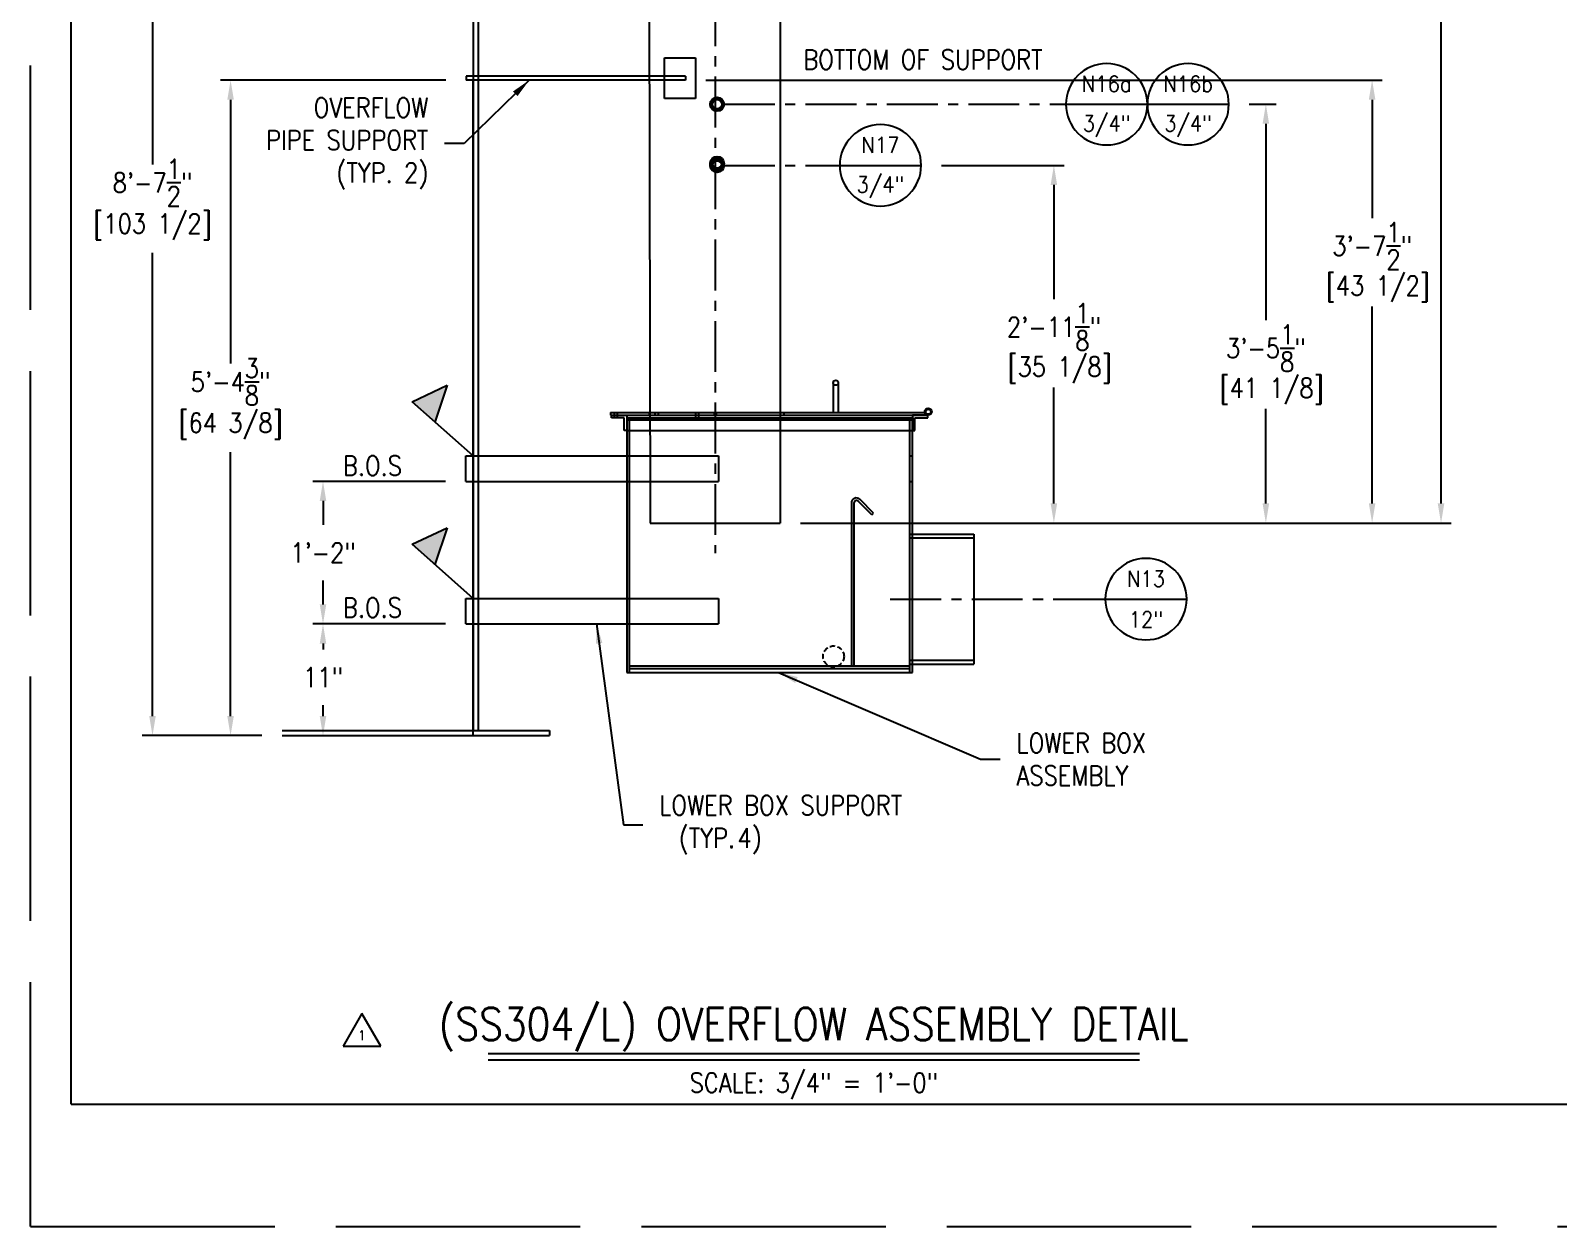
# Model space of a CAD drawing. Extents: x -36 to 1116, y 36 to 900.
# Drawn here: x -36 to 414.2, y 36 to 388.3 of the extents above; entities that cross this region are included whole.
import ezdxf
from ezdxf.enums import TextEntityAlignment as Align

# ---------------------------------------------------------------- set-up
doc = ezdxf.new("R2010")
doc.units = 0
doc.header["$LTSCALE"] = 12
doc.header["$MEASUREMENT"] = 0
doc.header["$PDMODE"] = 33
doc.header["$PDSIZE"] = -0.5
for name, pattern in [('AM_ISO02W050', [7.5, 6, -1.5]), ('CENTER', [2, 1.25, -0.25, 0.25, -0.25]), ('HIDDEN2', [0.1875, 0.125, -0.0625])]:
    doc.linetypes.add(name, pattern=pattern)
doc.layers.get('0').update_dxf_attribs({"linetype": 'CONTINUOUS'})
doc.layers.get('Defpoints').update_dxf_attribs({"linetype": 'CONTINUOUS'})
for name, color, linetype in [('1.25x1.25x.25', 34, 'CONTINUOUS'), ('10 PIPE', 7, 'CONTINUOUS'), ('12 PIPE', 7, 'CONTINUOUS'), ('3-4-THRDCPLG', 14, 'CONTINUOUS'), ('6X20', 3, 'CONTINUOUS'), ('CENTER', 6, 'CENTER'), ('COVER', 3, 'CONTINUOUS'), ('DIM', 1, 'CONTINUOUS'), ('HANDLE', 2, 'CONTINUOUS'), ('HATCH', 11, 'CONTINUOUS'), ('REPAD', 7, 'CONTINUOUS'), ('SHELL', 40, 'CONTINUOUS'), ('TEXT', 4, 'CONTINUOUS')]:
    doc.layers.add(name, color=color, linetype=linetype)
doc.styles.add('ROMANS', font='ROMANS.shx', dxfattribs={"width": 0.85, "height": 5.76})
doc.styles.get("Standard").update_dxf_attribs({"font": 'sanss___.ttf'})
doc.dimstyles.get("Standard").update_dxf_attribs({"dimtxt": 0.18, "dimasz": 0.18, "dimexe": 0.18, "dimexo": 0.0625, "dimgap": 0.09, "dimtad": 0, "dimtih": 1, "dimtoh": 1, "dimdec": 4, "dimzin": 0, "dimdsep": 46, "dimtxsty": 'Standard', "dimcen": 0.09, "dimadec": 0, "dimazin": 0, "dimtfac": 1, "dimtdec": 4, "dimtofl": 0, "dimtmove": 0, "dimatfit": 3, "dimfxl": 1, "dimtolj": 1, "dimtzin": 0, "dimarcsym": 0})

# ---------------------------------------------------------------- blocks, each defined once
blk = doc.blocks.new('*D180')
at = {"layer": 'Defpoints', "color": 0, "transparency": 16777216}
for p in [(184.88, 549.58), (184.88, 243.22), (379.64, 243.22)]:
    blk.add_point(p, dxfattribs=at)
at = {"layer": 'DIM', "color": 0, "lineweight": -2, "transparency": 16777216}
for p, q in [((190.88, 549.58), (382.64, 549.58)), ((379.64, 543.82), (379.64, 487.11)), ((379.64, 248.98), (379.64, 430.06)), ((190.88, 243.22), (382.64, 243.22))]:
    blk.add_line(p, q, dxfattribs=at)
at = {"layer": 'DIM', "color": 0, "transparency": 16777216}
for points in [[(378.68, 543.82), (380.6, 543.82), (379.64, 549.58)], [(378.68, 248.98), (380.6, 248.98), (379.64, 243.22)]]:
    blk.add_solid(points, dxfattribs=at)
at = {"layer": 'DIM', "color": 0, "transparency": 16777216, "insert": (379.64, 458.58), "char_height": 5.76, "attachment_point": 5, "style": 'ROMANS'}
blk.add_mtext('\\A1;8\'-6{\\H1x;\\S1/8;}"\\P [102 1/8]\\P(6" EXTRA PIPE\\PTO BE PROVIDED\\PFOR FIELD DIT UP)', dxfattribs=at)
blk = doc.blocks.new('*D181')
at = {"layer": 'Defpoints', "color": 0, "transparency": 16777216}
for p in [(50.18, 213.49), (92.31, 213.49), (38.15, 180.58)]:
    blk.add_point(p, dxfattribs=at)
at = {"layer": 'DIM', "color": 0, "lineweight": -2, "transparency": 16777216}
for p, q in [((86.31, 213.49), (47.18, 213.49)), ((50.18, 207.73), (50.18, 206.01)), ((50.18, 186.34), (50.18, 189.55)), ((44.15, 180.58), (53.18, 180.58))]:
    blk.add_line(p, q, dxfattribs=at)
at = {"layer": 'DIM', "color": 0, "transparency": 16777216}
for points in [[(49.22, 207.73), (51.14, 207.73), (50.18, 213.49)], [(49.22, 186.34), (51.14, 186.34), (50.18, 180.58)]]:
    blk.add_solid(points, dxfattribs=at)
at = {"layer": 'DIM', "color": 0, "transparency": 16777216, "insert": (50.18, 197.78), "char_height": 5.76, "attachment_point": 5, "style": 'ROMANS'}
blk.add_mtext('\\A1;11"', dxfattribs=at)
blk = doc.blocks.new('*D182')
at = {"layer": 'Defpoints', "color": 0, "transparency": 16777216}
for p in [(50.18, 255.49), (92.31, 255.49), (92.31, 213.49)]:
    blk.add_point(p, dxfattribs=at)
at = {"layer": 'DIM', "color": 0, "lineweight": -2, "transparency": 16777216}
for p, q in [((86.31, 255.49), (47.18, 255.49)), ((50.18, 249.73), (50.18, 242.71)), ((50.18, 219.25), (50.18, 226.26)), ((86.31, 213.49), (47.18, 213.49))]:
    blk.add_line(p, q, dxfattribs=at)
at = {"layer": 'DIM', "color": 0, "transparency": 16777216}
for points in [[(49.22, 249.73), (51.14, 249.73), (50.18, 255.49)], [(49.22, 219.25), (51.14, 219.25), (50.18, 213.49)]]:
    blk.add_solid(points, dxfattribs=at)
at = {"layer": 'DIM', "color": 0, "transparency": 16777216, "insert": (50.18, 234.49), "char_height": 5.76, "attachment_point": 5, "style": 'ROMANS'}
blk.add_mtext('\\A1;1\'-2"', dxfattribs=at)
blk = doc.blocks.new('*D183')
at = {"layer": 'Defpoints', "color": 0, "transparency": 16777216}
for p in [(157.02, 373.7), (184.88, 243.22), (359.33, 243.22)]:
    blk.add_point(p, dxfattribs=at)
at = {"layer": 'DIM', "color": 0, "lineweight": -2, "transparency": 16777216}
for p, q in [((163.02, 373.7), (362.33, 373.7)), ((359.33, 367.94), (359.33, 333.08)), ((359.33, 248.98), (359.33, 307.02)), ((190.88, 243.22), (362.33, 243.22))]:
    blk.add_line(p, q, dxfattribs=at)
at = {"layer": 'DIM', "color": 0, "transparency": 16777216}
for points in [[(358.37, 367.94), (360.29, 367.94), (359.33, 373.7)], [(358.37, 248.98), (360.29, 248.98), (359.33, 243.22)]]:
    blk.add_solid(points, dxfattribs=at)
at = {"layer": 'DIM', "color": 0, "transparency": 16777216, "insert": (359.33, 320.05), "char_height": 5.76, "attachment_point": 5, "style": 'ROMANS'}
blk.add_mtext('\\A1;3\'-7{\\H1x;\\S1/2;}"\\P [43 1/2]', dxfattribs=at)
blk = doc.blocks.new('Nozzle Callout')
blk.add_line((0.25, 0), (-0.25, 0))
blk.add_circle((0, 0), 0.25)
at = {"style": 'ROMANS', "width": 0.9}
for tag, p in [('NZ-ID', (0, 0.125)), ('NZ-SZ', (0, -0.125))]:
    blk.add_attdef(tag, text='', height=0.0975, dxfattribs=at).set_placement(p, align=Align.MIDDLE)
blk = doc.blocks.new('*D201')
at = {"layer": 'Defpoints', "color": 0, "transparency": 16777216}
for p in [(317.11, 366.59), (184.88, 243.22), (328.02, 243.22)]:
    blk.add_point(p, dxfattribs=at)
at = {"layer": 'DIM', "color": 0, "lineweight": -2, "transparency": 16777216}
for p, q in [((323.11, 366.59), (331.02, 366.59)), ((328.02, 360.83), (328.02, 302.96)), ((328.02, 248.98), (328.02, 276.9)), ((190.88, 243.22), (331.02, 243.22))]:
    blk.add_line(p, q, dxfattribs=at)
at = {"layer": 'DIM', "color": 0, "transparency": 16777216}
for points in [[(327.06, 360.83), (328.98, 360.83), (328.02, 366.59)], [(327.06, 248.98), (328.98, 248.98), (328.02, 243.22)]]:
    blk.add_solid(points, dxfattribs=at)
at = {"layer": 'DIM', "color": 0, "transparency": 16777216, "insert": (328.02, 289.93), "char_height": 5.76, "attachment_point": 5, "style": 'ROMANS'}
blk.add_mtext('\\A1;3\'-5{\\H1x;\\S1/8;}"\\P [41 1/8]', dxfattribs=at)
blk = doc.blocks.new('*D202')
at = {"layer": 'Defpoints', "color": 0, "transparency": 16777216}
for p in [(226.45, 348.59), (184.88, 243.22), (265.56, 243.22)]:
    blk.add_point(p, dxfattribs=at)
at = {"layer": 'DIM', "color": 0, "lineweight": -2, "transparency": 16777216}
for p, q in [((232.45, 348.59), (268.56, 348.59)), ((265.56, 342.83), (265.56, 309.21)), ((265.56, 248.98), (265.56, 283.15)), ((190.88, 243.22), (268.56, 243.22))]:
    blk.add_line(p, q, dxfattribs=at)
at = {"layer": 'DIM', "color": 0, "transparency": 16777216}
for points in [[(264.6, 342.83), (266.52, 342.83), (265.56, 348.59)], [(264.6, 248.98), (266.52, 248.98), (265.56, 243.22)]]:
    blk.add_solid(points, dxfattribs=at)
at = {"layer": 'DIM', "color": 0, "transparency": 16777216, "insert": (265.56, 296.18), "char_height": 5.76, "attachment_point": 5, "style": 'ROMANS'}
blk.add_mtext('\\A1;2\'-11{\\H1x;\\S1/8;}"\\P [35 1/8]', dxfattribs=at)
blk = doc.blocks.new('A$C0E4B500F')
at = {"layer": 'HATCH'}
blk.add_hatch(color=3, dxfattribs=at).paths.add_polyline_path([(10.5, 19.5), (0, 24), (0, 15)])
at = {"layer": 'DIM'}
for p, q in [((0, 0), (0, 24)), ((0, 24), (10.5, 19.5)), ((10.5, 19.5), (0, 15))]:
    blk.add_line(p, q, dxfattribs=at)
blk = doc.blocks.new('*D229')
at = {"layer": 'Defpoints', "color": 0, "transparency": 16777216}
for p in [(-0.07, 491.08), (88.88, 491.08), (38.15, 180.58)]:
    blk.add_point(p, dxfattribs=at)
at = {"layer": 'DIM', "color": 0, "lineweight": -2, "transparency": 16777216}
for p, q in [((82.88, 491.08), (-3.07, 491.08)), ((-0.07, 485.32), (-0.07, 348.86)), ((-0.07, 186.34), (-0.07, 322.8)), ((32.15, 180.58), (-3.07, 180.58))]:
    blk.add_line(p, q, dxfattribs=at)
at = {"layer": 'DIM', "color": 0, "transparency": 16777216}
for points in [[(-1.03, 485.32), (0.89, 485.32), (-0.07, 491.08)], [(-1.03, 186.34), (0.89, 186.34), (-0.07, 180.58)]]:
    blk.add_solid(points, dxfattribs=at)
at = {"layer": 'DIM', "color": 0, "transparency": 16777216, "char_height": 5.76, "attachment_point": 5, "style": 'ROMANS'}
for s, insert in [('\\A1;8\'-7{\\H1x;\\S1/2;}"', (-0.07, 343.51)), ('\\A1;[103 1/2]', (-0.07, 330.48))]:
    blk.add_mtext(s, dxfattribs=dict(at, insert=insert))
blk = doc.blocks.new('*D233')
at = {"layer": 'Defpoints', "color": 0, "transparency": 16777216}
for p in [(22.94, 373.7), (92.36, 373.7), (38.15, 180.58)]:
    blk.add_point(p, dxfattribs=at)
at = {"layer": 'DIM', "color": 0, "lineweight": -2, "transparency": 16777216}
for p, q in [((86.36, 373.7), (19.94, 373.7)), ((22.94, 367.94), (22.94, 290.17)), ((22.94, 186.34), (22.94, 264.11)), ((32.15, 180.58), (19.94, 180.58))]:
    blk.add_line(p, q, dxfattribs=at)
at = {"layer": 'DIM', "color": 0, "transparency": 16777216}
for points in [[(21.98, 367.94), (23.9, 367.94), (22.94, 373.7)], [(21.98, 186.34), (23.9, 186.34), (22.94, 180.58)]]:
    blk.add_solid(points, dxfattribs=at)
at = {"layer": 'DIM', "color": 0, "transparency": 16777216, "char_height": 5.76, "attachment_point": 5, "style": 'ROMANS'}
for s, insert in [('\\A1;5\'-4{\\H1x;\\S3/8;}"', (22.94, 284.82)), ('\\A1;[64 3/8]', (22.94, 271.79))]:
    blk.add_mtext(s, dxfattribs=dict(at, insert=insert))
blk = doc.blocks.new('A$C6575316b')
at = {"layer": '3-4-THRDCPLG'}
for centre, radius in [((-6.19, -64.75), 0.688), ((-6.19, -64.75), 0.525), ((-6.19, -64.75), 0.461), ((-6.19, -70.75), 0.688), ((-6.19, -70.75), 0.525), ((-6.19, -70.75), 0.461)]:
    blk.add_circle(centre, radius, dxfattribs=at)
at = {"layer": '3-4-THRDCPLG', "color": 2, "linetype": 'HIDDEN2'}
for centre in [(-6.19, -64.75), (-6.19, -70.75)]:
    blk.add_circle(centre, 0.508, dxfattribs=at)

msp = doc.modelspace()

# ---------------------------------------------------------------- linework, layer by layer
for q in [(-24, 888), (1080, 72)]:
    msp.add_line((-24, 72), q)
for radius in [1.03125, 1.03125, 0.75, 0.75]:
    msp.add_circle((228.52403, 276.01698), radius)
at = {"layer": '1.25x1.25x.25'}
for p, q in [((135.18812, 274.98573), (139.68812, 274.98573)), ((135.18812, 274.23573), (135.18812, 274.98573)), ((135.18812, 274.98573), (228.37562, 274.98573)), ((135.18812, 274.98573), (139.68812, 274.98573)), ((135.18812, 274.23573), (135.18812, 274.98573)), ((135.18812, 274.98573), (228.37562, 274.98573)), ((135.93812, 274.98573), (135.93812, 274.23573)), ((135.93812, 274.98573), (135.93812, 274.23573)), ((136.87562, 274.98573), (136.87562, 274.23573)), ((136.87562, 274.98573), (136.87562, 274.23573)), ((139.68812, 274.98573), (139.68812, 270.48573)), ((139.68812, 274.98573), (139.68812, 270.48573)), ((159.93812, 274.98573), (159.93812, 274.23573)), ((159.93812, 274.98573), (159.93812, 274.23573)), ((160.87562, 274.98573), (160.87562, 274.23573)), ((160.87562, 274.98573), (160.87562, 274.23573)), ((228.37562, 274.98573), (223.87562, 274.98573)), ((223.87562, 274.98573), (223.87562, 270.48573)), ((228.37562, 274.98573), (223.87562, 274.98573)), ((223.87562, 274.98573), (223.87562, 270.48573)), ((228.37562, 274.23573), (228.37562, 274.98573)), ((228.37562, 274.23573), (228.37562, 274.98573)), ((138.93812, 274.23573), (135.18812, 274.23573)), ((138.93812, 274.23573), (135.18812, 274.23573)), ((138.93812, 270.48573), (138.93812, 274.23573)), ((138.93812, 270.48573), (138.93812, 274.23573)), ((139.68812, 270.48573), (138.93812, 270.48573)), ((139.68812, 270.48573), (138.93812, 270.48573)), ((139.68812, 274.23573), (223.87562, 274.23573)), ((139.68812, 274.23573), (223.87562, 274.23573)), ((139.68812, 270.48573), (223.87562, 270.48573)), ((139.68812, 270.48573), (223.87562, 270.48573)), ((223.87562, 270.48573), (224.62562, 270.48573)), ((223.87562, 270.48573), (224.62562, 270.48573)), ((224.62562, 270.48573), (224.62562, 274.23573)), ((224.62562, 274.23573), (228.37562, 274.23573)), ((224.62562, 270.48573), (224.62562, 274.23573)), ((224.62562, 274.23573), (228.37562, 274.23573))]:
    msp.add_line(p, q, dxfattribs=at)
at = {"layer": '10 PIPE'}
for p, q in [((223.12562, 239.93872), (241.92312, 239.93872)), ((223.12562, 239.93872), (241.92312, 239.93872)), ((223.12562, 238.81372), (241.92312, 238.81372)), ((223.12562, 238.81372), (241.92312, 238.81372)), ((241.92312, 239.93872), (241.92312, 201.67323)), ((241.92312, 239.93872), (241.92312, 201.67323)), ((223.12562, 202.79823), (241.92312, 202.79823)), ((223.12562, 202.79823), (241.92312, 202.79823)), ((223.12562, 201.67323), (241.92312, 201.67323)), ((223.12562, 201.67323), (241.92312, 201.67323))]:
    msp.add_line(p, q, dxfattribs=at)
at = {"layer": '12 PIPE'}
for p, q in [((184.87562, 550.32948), (184.87562, 243.21891)), ((184.87562, 550.32948), (184.87562, 243.21891)), ((146.23315, 456.83582), (146.62562, 243.21891)), ((146.23315, 456.83582), (146.62562, 243.21891)), ((146.62562, 243.21891), (184.87562, 243.21891)), ((146.62562, 243.21891), (184.87562, 243.21891))]:
    msp.add_line(p, q, dxfattribs=at)
at = {"layer": '3-4-THRDCPLG'}
for radius in [2.0625, 2.0625, 1.575, 1.575, 1.38281, 1.38281]:
    msp.add_circle((166.30142, 349.15664), radius, dxfattribs=at)
at = {"layer": '3-4-THRDCPLG', "color": 2, "linetype": 'HIDDEN2'}
msp.add_circle((166.30142, 349.15664), 1.524, dxfattribs=at)
msp.add_circle((166.30142, 349.15664), 1.524, dxfattribs=at)
at = {"layer": '6X20'}
for p, q in [((92.30512, 255.48573), (92.30512, 262.98573)), ((92.30512, 255.48573), (92.30512, 262.98573)), ((92.30512, 213.48573), (92.30512, 220.98573)), ((92.30512, 213.48573), (92.30512, 220.98573))]:
    msp.add_line(p, q, dxfattribs=at)
at = {"layer": 'CENTER'}
for p, q in [((165.75062, 590.71933), (165.75062, 234.38669)), ((168.36392, 366.59414), (269.11175, 366.59414)), ((168.36392, 348.59414), (202.45468, 348.59414)), ((217.35464, 220.80598), (280.69681, 220.80598))]:
    msp.add_line(p, q, dxfattribs=at)
at = {"layer": 'COVER'}
for p, q in [((92.35832, 374.82948), (92.35832, 373.70448)), ((157.02471, 374.82948), (92.35832, 374.82948)), ((92.35832, 374.82948), (92.35832, 373.70448)), ((157.02471, 374.82948), (92.35832, 374.82948)), ((157.02471, 373.70448), (92.35832, 373.70448)), ((157.02471, 373.70448), (92.35832, 373.70448)), ((157.02471, 374.82948), (157.02471, 373.70448)), ((157.02471, 374.82948), (157.02471, 373.70448)), ((134.90687, 275.73573), (165.46937, 275.73573)), ((134.90687, 275.73573), (134.90687, 274.98573)), ((134.90687, 275.73573), (165.46937, 275.73573)), ((134.90687, 275.73573), (134.90687, 274.98573)), ((134.90687, 274.98573), (165.46937, 274.98573)), ((134.90687, 274.98573), (165.46937, 274.98573)), ((135.93812, 275.73573), (135.93812, 274.98573)), ((135.93812, 275.73573), (135.93812, 274.98573)), ((136.87562, 275.73573), (136.87562, 274.98573)), ((136.87562, 275.73573), (136.87562, 274.98573)), ((146.25062, 275.73573), (146.25062, 274.98573)), ((146.25062, 275.73573), (146.25062, 274.98573)), ((147.93812, 275.73573), (147.93812, 274.98573)), ((147.93812, 275.73573), (147.93812, 274.98573)), ((148.96937, 275.73573), (148.96937, 274.98573)), ((148.96937, 275.73573), (148.96937, 274.98573)), ((159.93812, 275.73573), (159.93812, 274.98573)), ((159.93812, 275.73573), (159.93812, 274.98573)), ((160.87562, 275.73573), (160.87562, 274.98573)), ((160.87562, 275.73573), (160.87562, 274.98573)), ((165.46937, 275.73573), (165.46937, 274.98573)), ((165.46937, 275.73573), (165.46937, 274.98573)), ((165.46937, 275.36073), (166.03187, 275.36073)), ((165.46937, 275.36073), (166.03187, 275.36073)), ((166.03187, 275.73573), (227.53187, 275.73573)), ((166.03187, 275.73573), (166.03187, 274.98573)), ((166.03187, 275.73573), (227.53187, 275.73573)), ((166.03187, 275.73573), (166.03187, 274.98573)), ((166.03187, 274.98573), (227.53187, 274.98573)), ((166.03187, 274.98573), (227.53187, 274.98573)), ((186.00062, 275.73573), (186.00062, 274.98573)), ((186.00062, 275.73573), (186.00062, 274.98573)), ((227.53187, 275.73573), (227.53187, 274.98573)), ((227.53187, 275.73573), (227.53187, 274.98573)), ((139.68812, 273.48573), (139.68812, 199.23573)), ((223.87562, 273.48573), (139.68812, 273.48573)), ((139.68812, 273.48573), (139.68812, 199.23573)), ((223.87562, 273.48573), (139.68812, 273.48573)), ((140.43812, 273.48573), (140.43812, 199.23573)), ((140.43812, 273.48573), (140.43812, 199.23573)), ((223.12562, 199.23573), (223.12562, 273.48573)), ((223.12562, 199.23573), (223.12562, 273.48573)), ((223.87562, 199.23573), (223.87562, 273.48573)), ((223.87562, 199.23573), (223.87562, 273.48573)), ((92.30512, 262.98573), (166.68812, 262.98573)), ((92.30512, 262.98573), (166.68812, 262.98573)), ((166.68812, 262.98573), (166.68812, 255.48573)), ((166.68812, 262.98573), (166.68812, 255.48573)), ((223.12562, 262.98573), (223.87562, 262.98573)), ((223.12562, 262.98573), (223.87562, 262.98573)), ((92.30512, 255.48573), (166.68812, 255.48573)), ((92.30512, 255.48573), (166.68812, 255.48573)), ((223.12562, 255.48573), (223.87562, 255.48573)), ((223.12562, 255.48573), (223.87562, 255.48573)), ((205.87562, 249.11073), (205.87562, 201.11073)), ((205.87562, 249.11073), (205.87562, 201.11073)), ((206.62562, 249.11073), (206.62562, 201.11073)), ((206.62562, 249.11073), (206.62562, 201.11073)), ((211.91524, 245.63177), (207.90595, 249.64106)), ((211.91524, 245.63177), (207.90595, 249.64106)), ((212.44557, 246.1621), (208.43628, 250.17139)), ((212.44557, 246.1621), (208.43628, 250.17139)), ((211.91524, 245.63177), (212.44557, 246.1621)), ((211.91524, 245.63177), (212.44557, 246.1621)), ((92.30512, 220.98573), (166.68812, 220.98573)), ((92.30512, 220.98573), (166.68812, 220.98573)), ((166.68812, 220.98573), (166.68812, 213.48573)), ((166.68812, 220.98573), (166.68812, 213.48573)), ((92.30512, 213.48573), (166.68812, 213.48573)), ((92.30512, 213.48573), (166.68812, 213.48573)), ((139.68812, 199.23573), (223.87562, 199.23573)), ((139.68812, 199.23573), (223.87562, 199.23573)), ((140.43812, 201.11073), (223.12562, 201.11073)), ((140.43812, 201.11073), (223.12562, 201.11073)), ((140.43812, 200.36073), (223.12562, 200.36073)), ((140.43812, 200.36073), (223.12562, 200.36073))]:
    msp.add_line(p, q, dxfattribs=at)
at = {"layer": 'COVER', "linetype": 'HIDDEN2'}
msp.add_circle((200.62562, 203.92323), 3.09375, dxfattribs=at)
msp.add_circle((200.62562, 203.92323), 3.09375, dxfattribs=at)
at = {"layer": 'COVER'}
for radius in [1.5, 1.5, 0.75, 0.75]:
    msp.add_arc((207.37562, 249.11073), radius, 45, 180, dxfattribs=at)
at = {"layer": 'Defpoints', "linetype": 'AM_ISO02W050'}
for q in [(-36, 900), (1116, 36)]:
    msp.add_line((-36, 36), q, dxfattribs=at)
at = {"layer": 'DIM'}
for p, q in [((94.38144, 180.57948), (94.38144, 373.70448)), ((98.81852, 86.95692), (290.81852, 86.95692)), ((98.81852, 85.03692), (290.81852, 85.03692))]:
    msp.add_line(p, q, dxfattribs=at)
at = {"layer": 'HANDLE'}
for p, q in [((200.53187, 284.56698), (200.53187, 275.75448)), ((200.53187, 284.56698), (200.53187, 275.75448)), ((202.03187, 284.56698), (202.03187, 275.75448)), ((202.03187, 284.56698), (202.03187, 275.75448))]:
    msp.add_line(p, q, dxfattribs=at)
msp.add_circle((201.28187, 284.56698), 0.75, dxfattribs=at)
msp.add_circle((201.28187, 284.56698), 0.75, dxfattribs=at)
at = {"layer": 'REPAD'}
for p, q in [((150.78084, 368.26698), (150.78084, 380.26698)), ((150.78084, 380.26698), (159.96834, 380.26698)), ((150.78084, 368.26698), (150.78084, 380.26698)), ((150.78084, 380.26698), (159.96834, 380.26698)), ((159.96834, 380.26698), (159.96834, 368.26698)), ((159.96834, 380.26698), (159.96834, 368.26698)), ((159.96834, 368.26698), (150.78084, 368.26698)), ((159.96834, 368.26698), (150.78084, 368.26698))]:
    msp.add_line(p, q, dxfattribs=at)
at = {"layer": 'SHELL'}
for p, q in [((94.38144, 612.57948), (94.38144, 182.07948)), ((95.88144, 612.57948), (95.88144, 182.07948)), ((38.14983, 182.07948), (116.88144, 182.07948)), ((38.14983, 180.57948), (116.88144, 180.57948)), ((116.88144, 182.07948), (116.88144, 180.57948))]:
    msp.add_line(p, q, dxfattribs=at)
at = {"layer": 'TEXT'}
for p, q in [((61.65371, 98.69708), (56.11115, 89.09708)), ((67.19627, 89.09708), (61.65371, 98.69708)), ((56.11115, 89.09708), (67.19627, 89.09708))]:
    msp.add_line(p, q, dxfattribs=at)

# ---------------------------------------------------------------- block references
at = {"rotation": 48.31329532466022}
for p in [(94.38144, 262.98573), (94.38144, 220.98573)]:
    msp.add_blockref('A$C0E4B500F', p, dxfattribs=at)
at = {"layer": 'DIM'}
ref = msp.add_blockref('Nozzle Callout', (281.11175, 366.59414), dxfattribs=dict(at, xscale=-48, yscale=48, zscale=48))
ref.add_attrib('NZ-ID', 'N16a', dxfattribs={"layer": '0', "height": 4.68, "style": 'ROMANS', "width": 0.9}).set_placement((281.11175, 372.59414), align=Align.MIDDLE)
ref.add_attrib('NZ-SZ', '3/4"', dxfattribs={"layer": '0', "height": 4.68, "style": 'ROMANS', "width": 0.9}).set_placement((281.11175, 360.59414), align=Align.MIDDLE)
ref = msp.add_blockref('Nozzle Callout', (305.11175, 366.59414), dxfattribs=dict(at, xscale=-48, yscale=48, zscale=48))
ref.add_attrib('NZ-ID', 'N16b', dxfattribs={"layer": '0', "height": 4.68, "style": 'ROMANS', "width": 0.9}).set_placement((305.11175, 372.59414), align=Align.MIDDLE)
ref.add_attrib('NZ-SZ', '3/4"', dxfattribs={"layer": '0', "height": 4.68, "style": 'ROMANS', "width": 0.9}).set_placement((305.11175, 360.59414), align=Align.MIDDLE)
at = {"layer": 'DIM', "xscale": 3, "yscale": 3, "zscale": 3}
msp.add_blockref('A$C6575316b', (184.87562, 560.82948), dxfattribs=at)
at = {"layer": 'DIM'}
ref = msp.add_blockref('Nozzle Callout', (214.45468, 348.59414), dxfattribs=dict(at, xscale=-48, yscale=48, zscale=48))
ref.add_attrib('NZ-ID', 'N17', dxfattribs={"layer": '0', "height": 4.68, "style": 'ROMANS', "width": 0.9}).set_placement((214.45468, 354.59414), align=Align.MIDDLE)
ref.add_attrib('NZ-SZ', '3/4"', dxfattribs={"layer": '0', "height": 4.68, "style": 'ROMANS', "width": 0.9}).set_placement((214.45468, 342.59414), align=Align.MIDDLE)
ref = msp.add_blockref('Nozzle Callout', (292.69681, 220.80598), dxfattribs=dict(at, xscale=-48, yscale=48, zscale=48))
ref.add_attrib('NZ-ID', 'N13', dxfattribs={"layer": '0', "height": 4.68, "style": 'ROMANS', "width": 0.9}).set_placement((292.69681, 226.80598), align=Align.MIDDLE)
ref.add_attrib('NZ-SZ', '12"', dxfattribs={"layer": '0', "height": 4.68, "style": 'ROMANS', "width": 0.9}).set_placement((292.69681, 214.80598), align=Align.MIDDLE)

# ---------------------------------------------------------------- texts
at = {"layer": 'DIM', "style": 'ROMANS', "width": 0.85}
for s, height, p in [('BOTTOM OF SUPPORT', 5.76, (226.94431, 376.87343)), ('B.O.S', 5.76, (64.72621, 257.21013)), ('B.O.S', 5.76, (64.72621, 215.43224)), ('(SS304/L) OVERFLOW ASSEMBLY DETAIL', 9.6, (194.81852, 90.83416)), ('SCALE: 3/4" = 1\'-0"', 5.76, (194.81852, 75.43692))]:
    msp.add_text(s, height=height, dxfattribs=at).set_placement(p, align=Align.CENTER)
at = {"layer": 'DIM', "char_height": 5.76, "style": 'ROMANS'}
for s, insert, attachment_point in [('OVERFLOW\\PPIPE SUPPORT\\P\\pxi-3,l4,t4;(TYP.^I2)', (81.20218, 355.04912), 6), ('LOWER BOX \\PASSEMBLY', (254.53434, 173.61349), 4), ('LOWER BOX SUPPORT\\P\\pxi-3,l4,t4;(TYP.^I4)', (149.26888, 154.30318), 4)]:
    msp.add_mtext(s, dxfattribs=dict(at, insert=insert, attachment_point=attachment_point))
at = {"layer": 'TEXT', "style": 'ROMANS', "width": 0.85}
msp.add_text('1', height=2.88, dxfattribs=at).set_placement((61.65371, 92.29708), align=Align.MIDDLE_CENTER)

# ---------------------------------------------------------------- dimensions: what is measured, and where the dimension line sits
at = {"layer": 'DIM'}
dim = msp.add_linear_dim(base=(379.6382, 243.21891), p1=(184.87562, 549.57948), p2=(184.87562, 243.21891), angle=90, text='<>\\P(6" EXTRA PIPE\\PTO BE PROVIDED\\PFOR FIELD DIT UP)', dimstyle='Standard', override={"dimscale": 48, "dimtxt": 5.76, "dimasz": 0.12, "dimexe": 0.0625, "dimexo": 0.125, "dimgap": 0.02, "dimlfac": 0.333333, "dimzin": 3, "dimlunit": 4, "dimpost": '\\X', "dimtxsty": 'ROMANS', "dimcen": 0}, dxfattribs=at)
dim.commit()
dim.dimension.update_dxf_attribs({"geometry": '*D180', "text_midpoint": (379.6382, 458.58475), "dimtype": 160})
for base, p1, p2, override, picture, middle in [((-0.07383, 491.07948), (38.14983, 180.57948), (88.87562, 491.07948), {"dimscale": 48, "dimtxt": 5.76, "dimasz": 0.12, "dimexe": 0.0625, "dimexo": 0.125, "dimgap": 0.02, "dimlfac": 0.333333, "dimzin": 3, "dimlunit": 4, "dimpost": '\\X', "dimtxsty": 'ROMANS', "dimcen": 0}, '*D229', (-0.07383, 335.82948)), ((22.93884, 373.70448), (38.14983, 180.57948), (92.35832, 373.70448), {"dimscale": 48, "dimtxt": 5.76, "dimasz": 0.12, "dimexe": 0.0625, "dimexo": 0.125, "dimgap": 0.02, "dimlfac": 0.333333, "dimzin": 3, "dimlunit": 4, "dimpost": '\\X', "dimtxsty": 'ROMANS', "dimcen": 0}, '*D233', (22.93884, 277.14198)), ((359.32835, 243.21891), (157.02471, 373.70448), (184.87562, 243.21891), {"dimscale": 48, "dimtxt": 5.76, "dimasz": 0.12, "dimexe": 0.0625, "dimexo": 0.125, "dimgap": 0.02, "dimlfac": 0.333333, "dimzin": 3, "dimlunit": 4, "dimpost": '\\X', "dimtxsty": 'ROMANS', "dimcen": 0}, '*D183', (359.32835, 320.05033)), ((328.02481, 243.21891), (317.11175, 366.59414), (184.87562, 243.21891), {"dimscale": 48, "dimtxt": 5.76, "dimasz": 0.12, "dimexe": 0.0625, "dimexo": 0.125, "dimgap": 0.02, "dimlfac": 0.333333, "dimzin": 3, "dimlunit": 4, "dimpost": '\\X', "dimtxsty": 'ROMANS', "dimcen": 0}, '*D201', (328.02481, 289.93029)), ((265.55507, 243.21891), (226.45468, 348.59414), (184.87562, 243.21891), {"dimscale": 48, "dimtxt": 5.76, "dimasz": 0.12, "dimexe": 0.0625, "dimexo": 0.125, "dimgap": 0.02, "dimlfac": 0.333333, "dimzin": 3, "dimlunit": 4, "dimpost": '\\X', "dimtxsty": 'ROMANS', "dimcen": 0}, '*D202', (265.55507, 296.18045)), ((50.1793955276, 213.4857326823), (38.1498285935, 180.5794826823), (92.305124162, 213.4857326823), {"dimscale": 48, "dimtxt": 5.76, "dimasz": 0.12, "dimexe": 0.0625, "dimexo": 0.125, "dimgap": 0.1, "dimlfac": 0.333333, "dimzin": 3, "dimlunit": 4, "dimpost": '\\X', "dimtxsty": 'ROMANS', "dimcen": 0}, '*D181', (50.1793955276, 197.7826076823))]:
    dim = msp.add_linear_dim(base=base, p1=p1, p2=p2, angle=90, dimstyle='Standard', override=override, dxfattribs=at)
    dim.commit()
    dim.dimension.update_dxf_attribs({"geometry": picture, "text_midpoint": middle, "dimtype": 160})
dim = msp.add_linear_dim(base=(50.1794, 255.48573), p1=(92.30512, 213.48573), p2=(92.30512, 255.48573), angle=90, dimstyle='Standard', override={"dimscale": 48, "dimtxt": 5.76, "dimasz": 0.12, "dimexe": 0.0625, "dimexo": 0.125, "dimgap": 0.1, "dimlfac": 0.333333, "dimzin": 3, "dimlunit": 4, "dimpost": '\\X', "dimtxsty": 'ROMANS', "dimcen": 0}, dxfattribs=at)
dim.commit()
dim.dimension.update_dxf_attribs({"geometry": '*D182', "text_midpoint": (50.1794, 234.48573)})

# ---------------------------------------------------------------- leaders
at = {"layer": 'DIM', "annotation_type": 0, "has_hookline": 1}
for points, hookline_direction, text_width in [([(110.97862, 373.70448), (91.76218, 355.04912), (86.00218, 355.04912)], 1, 53.15657), ([(130.80637, 213.48573), (138.70888, 154.30318), (144.46888, 154.30318)], 0, 80.66743), ([(184.40137, 199.23573), (243.97434, 173.61349), (249.73434, 173.61349)], 0, 41.96571)]:
    msp.add_leader(points, dimstyle='Standard', override={"dimscale": 48, "dimtxt": 5.76, "dimasz": 0.12, "dimexe": 0.0625, "dimexo": 0.125, "dimgap": 0.1, "dimlfac": 0.333333, "dimzin": 3, "dimlunit": 4, "dimpost": '\\X', "dimtxsty": 'ROMANS', "dimcen": 0}, dxfattribs=dict(at, hookline_direction=hookline_direction, text_width=text_width))

doc.saveas('drawing.dxf')
